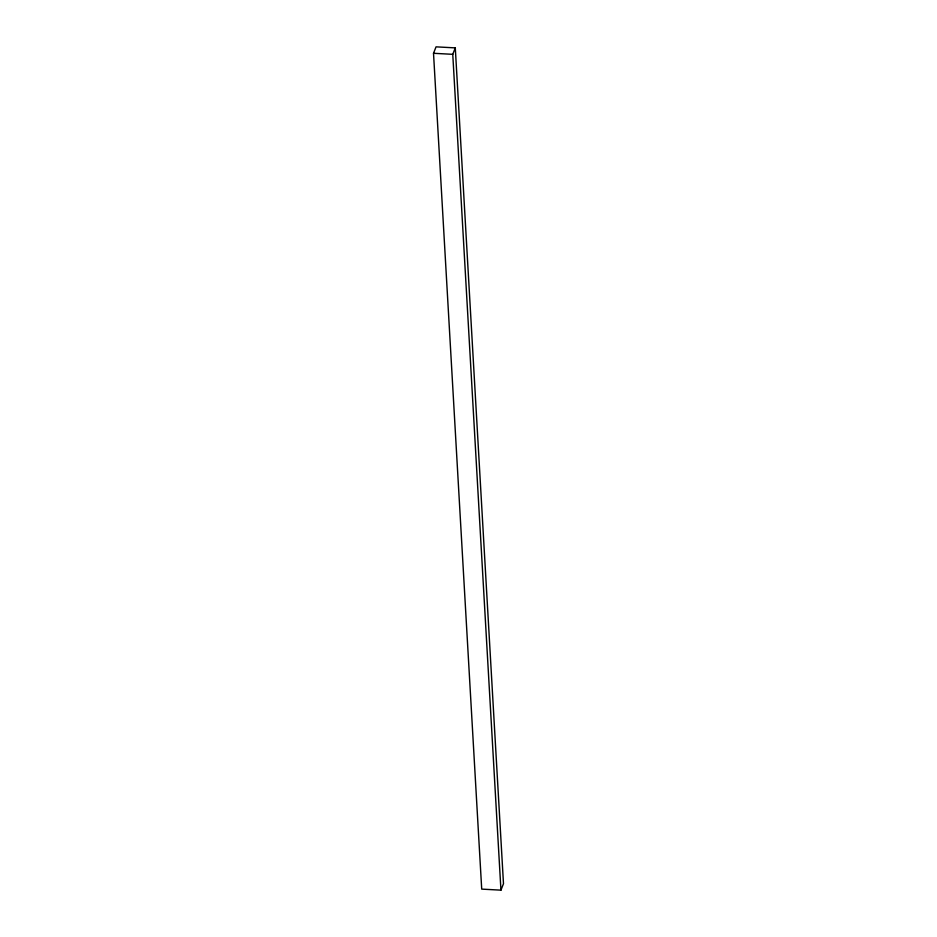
<?xml version="1.0" encoding="UTF-8"?>
<svg xmlns="http://www.w3.org/2000/svg" width="937" height="937" viewBox="0 0 937 937"><rect width="100%" height="100%" fill="white"/><g stroke="black" fill="none" stroke-linecap="round" stroke-linejoin="round"><path stroke-width="1.41" d="M433.515 53.292L436.056 46.85L455.288 47.881L503.485 883.708L500.944 890.15L481.712 889.119L433.515 53.292L452.758 54.323L455.288 47.881M452.758 54.323L500.944 890.15"/></g></svg>
